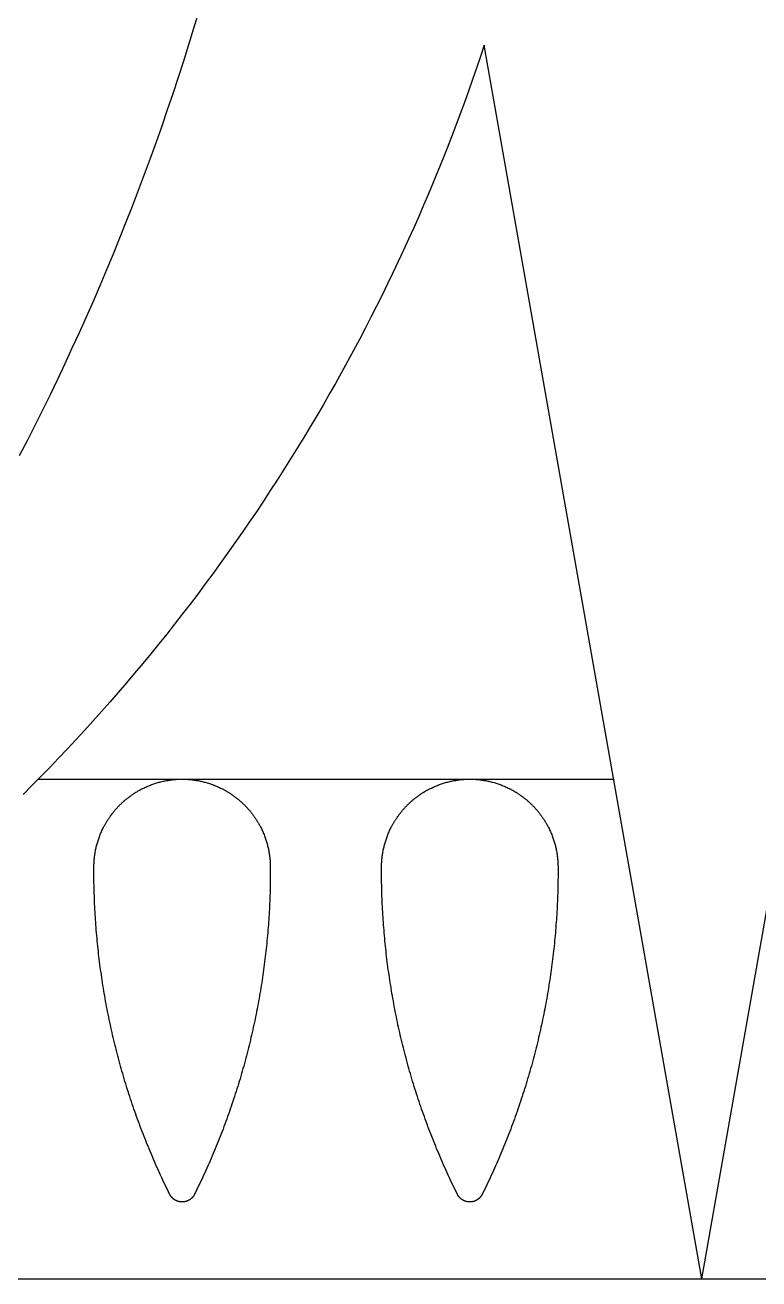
# Model space of a CAD drawing. Extents: x -111 to 2985, y -118 to 122.
# Drawn here: x -101.6 to -90.04, y -73.7 to -53.96 of the extents above; entities that cross this region are included whole.
import ezdxf

# ---------------------------------------------------------------- set-up
doc = ezdxf.new("R2010")
doc.units = 0
doc.layers.add('LAYER_03', color=5, linetype='CONTINUOUS')

msp = doc.modelspace()

# ---------------------------------------------------------------- linework, layer by layer
at = {"layer": 'LAYER_03'}
for points in [[(-110.839, -73.699), (-31.256, -73.699), (-31.256, -42.31)], [(-98.868, -53.761), (-98.946, -54.018), (-99.024, -54.275), (-99.105, -54.532), (-99.188, -54.788), (-99.272, -55.043), (-99.358, -55.298), (-99.446, -55.552), (-99.535, -55.806), (-99.627, -56.06), (-99.72, -56.312), (-99.815, -56.565), (-99.911, -56.816), (-100.01, -57.067), (-100.11, -57.318), (-100.212, -57.567), (-100.315, -57.816), (-100.421, -58.065), (-100.528, -58.312), (-100.636, -58.559), (-100.747, -58.805), (-100.859, -59.05), (-100.973, -59.295), (-101.088, -59.539), (-101.205, -59.782), (-101.324, -60.024), (-101.445, -60.265), (-101.567, -60.506), (-101.69, -60.745)], [(-94.368, -54.276), (-94.428, -54.457), (-94.489, -54.639), (-94.552, -54.82), (-94.616, -55), (-94.681, -55.181), (-94.747, -55.361), (-94.814, -55.542), (-94.883, -55.722), (-94.953, -55.902), (-95.024, -56.081), (-95.097, -56.26), (-95.17, -56.439), (-95.245, -56.618), (-95.322, -56.797), (-95.399, -56.975), (-95.478, -57.153), (-95.558, -57.33), (-95.639, -57.507), (-95.722, -57.684), (-95.805, -57.86), (-95.89, -58.037), (-95.977, -58.212), (-96.064, -58.387), (-96.153, -58.562), (-96.243, -58.737), (-96.334, -58.911), (-96.426, -59.084), (-96.52, -59.257), (-96.614, -59.43), (-96.71, -59.602), (-96.808, -59.773), (-96.906, -59.944), (-97.006, -60.114), (-97.107, -60.284), (-97.209, -60.454), (-97.312, -60.622), (-97.416, -60.791), (-97.522, -60.958), (-97.629, -61.125), (-97.737, -61.291), (-97.846, -61.457), (-97.956, -61.622), (-98.068, -61.787), (-98.18, -61.95), (-98.294, -62.113), (-98.409, -62.276), (-98.525, -62.437), (-98.642, -62.598), (-98.76, -62.758), (-98.88, -62.918), (-99, -63.077), (-99.122, -63.235), (-99.244, -63.392), (-99.368, -63.548), (-99.493, -63.704), (-99.619, -63.858), (-99.746, -64.012), (-99.874, -64.165), (-100.003, -64.318), (-100.133, -64.469), (-100.264, -64.62), (-100.396, -64.769), (-100.529, -64.918), (-100.664, -65.066), (-100.799, -65.213), (-100.935, -65.359), (-101.072, -65.504), (-101.21, -65.648), (-101.349, -65.791), (-101.489, -65.934), (-101.63, -66.075)], [(-90.943, -73.699), (-94.368, -54.276)], [(-90.943, -73.699), (-87.519, -54.276)], [(-101.39, -65.833), (-92.33, -65.833)]]:
    msp.add_lwpolyline(points, dxfattribs=at)
for points in [[(-97.736, -67.215), (-97.736, -67.257), (-97.736, -67.298), (-97.736, -67.339), (-97.736, -67.381), (-97.736, -67.422), (-97.737, -67.463), (-97.738, -67.505), (-97.739, -67.546), (-97.74, -67.588), (-97.741, -67.629), (-97.742, -67.671), (-97.744, -67.712), (-97.746, -67.754), (-97.747, -67.795), (-97.749, -67.837), (-97.751, -67.878), (-97.754, -67.92), (-97.756, -67.961), (-97.759, -68.003), (-97.761, -68.044), (-97.764, -68.086), (-97.767, -68.127), (-97.77, -68.169), (-97.774, -68.21), (-97.777, -68.252), (-97.781, -68.293), (-97.785, -68.335), (-97.789, -68.376), (-97.793, -68.418), (-97.797, -68.459), (-97.801, -68.501), (-97.806, -68.542), (-97.811, -68.584), (-97.815, -68.625), (-97.82, -68.666), (-97.826, -68.708), (-97.831, -68.749), (-97.836, -68.791), (-97.842, -68.832), (-97.848, -68.874), (-97.854, -68.915), (-97.86, -68.956), (-97.866, -68.998), (-97.872, -69.039), (-97.879, -69.08), (-97.885, -69.122), (-97.892, -69.163), (-97.899, -69.204), (-97.906, -69.245), (-97.914, -69.287), (-97.921, -69.328), (-97.929, -69.369), (-97.936, -69.41), (-97.944, -69.451), (-97.952, -69.492), (-97.96, -69.533), (-97.969, -69.574), (-97.977, -69.615), (-97.986, -69.656), (-97.995, -69.697), (-98.004, -69.738), (-98.013, -69.779), (-98.022, -69.82), (-98.031, -69.861), (-98.041, -69.901), (-98.05, -69.942), (-98.06, -69.983), (-98.07, -70.024), (-98.08, -70.064), (-98.091, -70.105), (-98.101, -70.145), (-98.112, -70.186), (-98.122, -70.226), (-98.133, -70.267), (-98.144, -70.307), (-98.155, -70.348), (-98.167, -70.388), (-98.178, -70.428), (-98.19, -70.468), (-98.201, -70.508), (-98.213, -70.549), (-98.225, -70.589), (-98.238, -70.629), (-98.25, -70.669), (-98.262, -70.709), (-98.275, -70.748), (-98.288, -70.788), (-98.301, -70.828), (-98.314, -70.868), (-98.327, -70.907), (-98.34, -70.947), (-98.354, -70.987), (-98.367, -71.026), (-98.381, -71.065), (-98.395, -71.105), (-98.409, -71.144), (-98.423, -71.183), (-98.437, -71.223), (-98.452, -71.262), (-98.466, -71.301), (-98.481, -71.34), (-98.496, -71.379), (-98.511, -71.418), (-98.526, -71.456), (-98.541, -71.495), (-98.557, -71.534), (-98.572, -71.572), (-98.588, -71.611), (-98.604, -71.649), (-98.62, -71.688), (-98.636, -71.726), (-98.652, -71.764), (-98.668, -71.803), (-98.685, -71.841), (-98.701, -71.879), (-98.718, -71.917), (-98.735, -71.955), (-98.752, -71.993), (-98.769, -72.03), (-98.786, -72.068), (-98.804, -72.106), (-98.821, -72.143), (-98.839, -72.181), (-98.857, -72.218), (-98.875, -72.255), (-98.893, -72.292), (-98.911, -72.33), (-98.929, -72.367), (-98.93, -72.368), (-98.931, -72.37), (-98.932, -72.371), (-98.933, -72.373), (-98.933, -72.375), (-98.934, -72.376), (-98.935, -72.378), (-98.936, -72.379), (-98.937, -72.381), (-98.938, -72.383), (-98.939, -72.384), (-98.94, -72.386), (-98.941, -72.387), (-98.942, -72.389), (-98.943, -72.39), (-98.944, -72.392), (-98.945, -72.393), (-98.946, -72.395), (-98.947, -72.397), (-98.948, -72.398), (-98.949, -72.4), (-98.95, -72.401), (-98.952, -72.403), (-98.953, -72.404), (-98.954, -72.406), (-98.955, -72.407), (-98.956, -72.408), (-98.958, -72.41), (-98.959, -72.411), (-98.96, -72.413), (-98.961, -72.414), (-98.962, -72.416), (-98.964, -72.417), (-98.965, -72.418), (-98.966, -72.42), (-98.968, -72.421), (-98.969, -72.423), (-98.97, -72.424), (-98.972, -72.425), (-98.973, -72.427), (-98.975, -72.428), (-98.976, -72.429), (-98.977, -72.431), (-98.979, -72.432), (-98.98, -72.433), (-98.982, -72.435), (-98.983, -72.436), (-98.985, -72.437), (-98.986, -72.438), (-98.988, -72.439), (-98.989, -72.441), (-98.991, -72.442), (-98.992, -72.443), (-98.994, -72.444), (-98.995, -72.445), (-98.997, -72.447), (-98.998, -72.448), (-99, -72.449), (-99.002, -72.45), (-99.003, -72.451), (-99.005, -72.452), (-99.006, -72.453), (-99.008, -72.454), (-99.01, -72.455), (-99.011, -72.456), (-99.013, -72.457), (-99.015, -72.458), (-99.016, -72.459), (-99.018, -72.46), (-99.02, -72.461), (-99.022, -72.462), (-99.023, -72.463), (-99.025, -72.464), (-99.027, -72.465), (-99.028, -72.466), (-99.03, -72.466), (-99.032, -72.467), (-99.034, -72.468), (-99.035, -72.469), (-99.037, -72.47), (-99.039, -72.47), (-99.041, -72.471), (-99.043, -72.472), (-99.044, -72.473), (-99.046, -72.473), (-99.048, -72.474), (-99.05, -72.475), (-99.052, -72.475), (-99.053, -72.476), (-99.055, -72.477), (-99.057, -72.477), (-99.059, -72.478), (-99.061, -72.478), (-99.063, -72.479), (-99.064, -72.479), (-99.066, -72.48), (-99.068, -72.48), (-99.07, -72.481), (-99.072, -72.481), (-99.074, -72.482), (-99.075, -72.482), (-99.077, -72.483), (-99.079, -72.483), (-99.081, -72.484), (-99.083, -72.484), (-99.085, -72.484), (-99.086, -72.485), (-99.088, -72.485), (-99.09, -72.485), (-99.092, -72.486), (-99.094, -72.486), (-99.096, -72.486), (-99.098, -72.486), (-99.099, -72.487), (-99.101, -72.487), (-99.103, -72.487), (-99.105, -72.487), (-99.107, -72.487), (-99.109, -72.487), (-99.11, -72.488), (-99.112, -72.488), (-99.114, -72.488), (-99.116, -72.488), (-99.118, -72.488), (-99.12, -72.488), (-99.121, -72.488), (-99.123, -72.488), (-99.125, -72.488), (-99.127, -72.488), (-99.129, -72.488), (-99.13, -72.488), (-99.132, -72.488), (-99.134, -72.488), (-99.136, -72.488), (-99.138, -72.488), (-99.139, -72.488), (-99.141, -72.487), (-99.143, -72.487), (-99.145, -72.487), (-99.147, -72.487), (-99.149, -72.487), (-99.15, -72.487), (-99.152, -72.486), (-99.154, -72.486), (-99.156, -72.486), (-99.158, -72.486), (-99.16, -72.485), (-99.162, -72.485), (-99.163, -72.485), (-99.165, -72.484), (-99.167, -72.484), (-99.169, -72.484), (-99.171, -72.483), (-99.173, -72.483), (-99.174, -72.482), (-99.176, -72.482), (-99.178, -72.481), (-99.18, -72.481), (-99.182, -72.48), (-99.184, -72.48), (-99.186, -72.479), (-99.187, -72.479), (-99.189, -72.478), (-99.191, -72.478), (-99.193, -72.477), (-99.195, -72.477), (-99.196, -72.476), (-99.198, -72.475), (-99.2, -72.475), (-99.202, -72.474), (-99.204, -72.473), (-99.205, -72.473), (-99.207, -72.472), (-99.209, -72.471), (-99.211, -72.47), (-99.213, -72.47), (-99.214, -72.469), (-99.216, -72.468), (-99.218, -72.467), (-99.22, -72.466), (-99.221, -72.466), (-99.223, -72.465), (-99.225, -72.464), (-99.227, -72.463), (-99.228, -72.462), (-99.23, -72.461), (-99.232, -72.46), (-99.233, -72.459), (-99.235, -72.458), (-99.237, -72.457), (-99.238, -72.456), (-99.24, -72.455), (-99.242, -72.454), (-99.243, -72.453), (-99.245, -72.452), (-99.247, -72.451), (-99.248, -72.45), (-99.25, -72.449), (-99.251, -72.448), (-99.253, -72.447), (-99.255, -72.445), (-99.256, -72.444), (-99.258, -72.443), (-99.259, -72.442), (-99.261, -72.441), (-99.262, -72.439), (-99.264, -72.438), (-99.265, -72.437), (-99.267, -72.436), (-99.268, -72.435), (-99.27, -72.433), (-99.271, -72.432), (-99.273, -72.431), (-99.274, -72.429), (-99.275, -72.428), (-99.277, -72.427), (-99.278, -72.425), (-99.279, -72.424), (-99.281, -72.423), (-99.282, -72.421), (-99.283, -72.42), (-99.285, -72.418), (-99.286, -72.417), (-99.287, -72.416), (-99.289, -72.414), (-99.29, -72.413), (-99.291, -72.411), (-99.292, -72.41), (-99.294, -72.408), (-99.295, -72.407), (-99.296, -72.406), (-99.297, -72.404), (-99.298, -72.403), (-99.299, -72.401), (-99.301, -72.4), (-99.302, -72.398), (-99.303, -72.397), (-99.304, -72.395), (-99.305, -72.393), (-99.306, -72.392), (-99.307, -72.39), (-99.308, -72.389), (-99.309, -72.387), (-99.31, -72.386), (-99.311, -72.384), (-99.312, -72.383), (-99.313, -72.381), (-99.314, -72.379), (-99.315, -72.378), (-99.316, -72.376), (-99.316, -72.375), (-99.317, -72.373), (-99.318, -72.371), (-99.319, -72.37), (-99.32, -72.368), (-99.321, -72.367), (-99.339, -72.33), (-99.357, -72.292), (-99.375, -72.255), (-99.393, -72.218), (-99.411, -72.181), (-99.429, -72.143), (-99.446, -72.106), (-99.463, -72.068), (-99.481, -72.03), (-99.498, -71.993), (-99.515, -71.955), (-99.532, -71.917), (-99.549, -71.879), (-99.565, -71.841), (-99.582, -71.803), (-99.598, -71.764), (-99.614, -71.726), (-99.63, -71.688), (-99.646, -71.649), (-99.662, -71.611), (-99.678, -71.572), (-99.693, -71.534), (-99.709, -71.495), (-99.724, -71.456), (-99.739, -71.418), (-99.754, -71.379), (-99.769, -71.34), (-99.784, -71.301), (-99.798, -71.262), (-99.813, -71.223), (-99.827, -71.183), (-99.841, -71.144), (-99.855, -71.105), (-99.869, -71.065), (-99.883, -71.026), (-99.896, -70.987), (-99.91, -70.947), (-99.923, -70.907), (-99.936, -70.868), (-99.949, -70.828), (-99.962, -70.788), (-99.975, -70.748), (-99.988, -70.709), (-100, -70.669), (-100.012, -70.629), (-100.025, -70.589), (-100.037, -70.549), (-100.048, -70.508), (-100.06, -70.468), (-100.072, -70.428), (-100.083, -70.388), (-100.095, -70.348), (-100.106, -70.307), (-100.117, -70.267), (-100.128, -70.226), (-100.138, -70.186), (-100.149, -70.145), (-100.159, -70.105), (-100.169, -70.064), (-100.18, -70.024), (-100.19, -69.983), (-100.199, -69.942), (-100.209, -69.901), (-100.219, -69.861), (-100.228, -69.82), (-100.237, -69.779), (-100.246, -69.738), (-100.255, -69.697), (-100.264, -69.656), (-100.273, -69.615), (-100.281, -69.574), (-100.289, -69.533), (-100.298, -69.492), (-100.306, -69.451), (-100.314, -69.41), (-100.321, -69.369), (-100.329, -69.328), (-100.336, -69.287), (-100.344, -69.245), (-100.351, -69.204), (-100.358, -69.163), (-100.364, -69.122), (-100.371, -69.08), (-100.378, -69.039), (-100.384, -68.998), (-100.39, -68.956), (-100.396, -68.915), (-100.402, -68.874), (-100.408, -68.832), (-100.414, -68.791), (-100.419, -68.749), (-100.424, -68.708), (-100.429, -68.666), (-100.434, -68.625), (-100.439, -68.584), (-100.444, -68.542), (-100.449, -68.501), (-100.453, -68.459), (-100.457, -68.418), (-100.461, -68.376), (-100.465, -68.335), (-100.469, -68.293), (-100.473, -68.252), (-100.476, -68.21), (-100.479, -68.169), (-100.483, -68.127), (-100.486, -68.086), (-100.488, -68.044), (-100.491, -68.003), (-100.494, -67.961), (-100.496, -67.92), (-100.498, -67.878), (-100.501, -67.837), (-100.502, -67.795), (-100.504, -67.754), (-100.506, -67.712), (-100.507, -67.671), (-100.509, -67.629), (-100.51, -67.588), (-100.511, -67.546), (-100.512, -67.505), (-100.513, -67.463), (-100.513, -67.422), (-100.514, -67.381), (-100.514, -67.339), (-100.514, -67.298), (-100.514, -67.257), (-100.514, -67.215), (-100.514, -67.2), (-100.514, -67.185), (-100.513, -67.169), (-100.512, -67.153), (-100.512, -67.138), (-100.511, -67.122), (-100.509, -67.107), (-100.508, -67.091), (-100.506, -67.075), (-100.505, -67.059), (-100.503, -67.043), (-100.5, -67.027), (-100.498, -67.011), (-100.496, -66.995), (-100.493, -66.979), (-100.49, -66.963), (-100.487, -66.947), (-100.483, -66.931), (-100.48, -66.915), (-100.476, -66.899), (-100.472, -66.883), (-100.468, -66.867), (-100.464, -66.85), (-100.459, -66.834), (-100.454, -66.818), (-100.449, -66.802), (-100.444, -66.786), (-100.438, -66.77), (-100.433, -66.754), (-100.427, -66.738), (-100.421, -66.722), (-100.415, -66.706), (-100.408, -66.69), (-100.401, -66.674), (-100.394, -66.658), (-100.387, -66.642), (-100.38, -66.627), (-100.372, -66.611), (-100.365, -66.595), (-100.361, -66.588), (-100.357, -66.58), (-100.353, -66.572), (-100.348, -66.564), (-100.344, -66.557), (-100.34, -66.549), (-100.336, -66.541), (-100.331, -66.534), (-100.327, -66.526), (-100.323, -66.518), (-100.318, -66.511), (-100.314, -66.503), (-100.309, -66.496), (-100.304, -66.488), (-100.3, -66.481), (-100.295, -66.473), (-100.29, -66.466), (-100.285, -66.458), (-100.28, -66.451), (-100.275, -66.444), (-100.27, -66.436), (-100.265, -66.429), (-100.26, -66.422), (-100.255, -66.414), (-100.25, -66.407), (-100.245, -66.4), (-100.239, -66.393), (-100.234, -66.386), (-100.229, -66.379), (-100.223, -66.372), (-100.218, -66.364), (-100.212, -66.357), (-100.207, -66.351), (-100.201, -66.344), (-100.195, -66.337), (-100.19, -66.33), (-100.184, -66.323), (-100.178, -66.316), (-100.172, -66.309), (-100.166, -66.303), (-100.16, -66.296), (-100.154, -66.289), (-100.148, -66.283), (-100.142, -66.276), (-100.136, -66.27), (-100.13, -66.263), (-100.124, -66.257), (-100.117, -66.25), (-100.111, -66.244), (-100.105, -66.238), (-100.098, -66.231), (-100.092, -66.225), (-100.086, -66.219), (-100.079, -66.213), (-100.073, -66.206), (-100.066, -66.2), (-100.059, -66.194), (-100.053, -66.188), (-100.046, -66.182), (-100.039, -66.176), (-100.033, -66.171), (-100.026, -66.165), (-100.019, -66.159), (-100.012, -66.153), (-100.005, -66.148), (-99.998, -66.142), (-99.991, -66.136), (-99.984, -66.131), (-99.977, -66.125), (-99.97, -66.12), (-99.963, -66.114), (-99.956, -66.109), (-99.949, -66.104), (-99.942, -66.098), (-99.934, -66.093), (-99.927, -66.088), (-99.92, -66.083), (-99.913, -66.078), (-99.905, -66.073), (-99.898, -66.068), (-99.89, -66.063), (-99.883, -66.058), (-99.876, -66.053), (-99.868, -66.049), (-99.861, -66.044), (-99.853, -66.039), (-99.846, -66.035), (-99.838, -66.03), (-99.83, -66.026), (-99.823, -66.021), (-99.815, -66.017), (-99.808, -66.012), (-99.8, -66.008), (-99.792, -66.004), (-99.784, -66), (-99.777, -65.996), (-99.769, -65.991), (-99.761, -65.987), (-99.753, -65.983), (-99.746, -65.979), (-99.73, -65.972), (-99.714, -65.964), (-99.698, -65.957), (-99.683, -65.95), (-99.667, -65.943), (-99.651, -65.937), (-99.635, -65.93), (-99.619, -65.924), (-99.603, -65.918), (-99.587, -65.912), (-99.571, -65.907), (-99.555, -65.901), (-99.538, -65.896), (-99.522, -65.891), (-99.506, -65.886), (-99.49, -65.882), (-99.474, -65.878), (-99.458, -65.874), (-99.442, -65.87), (-99.425, -65.866), (-99.409, -65.863), (-99.393, -65.859), (-99.377, -65.856), (-99.361, -65.853), (-99.345, -65.851), (-99.329, -65.848), (-99.313, -65.846), (-99.297, -65.844), (-99.281, -65.842), (-99.265, -65.84), (-99.249, -65.839), (-99.234, -65.837), (-99.218, -65.836), (-99.202, -65.835), (-99.187, -65.834), (-99.171, -65.834), (-99.156, -65.833), (-99.14, -65.833), (-99.125, -65.833), (-99.11, -65.833), (-99.094, -65.833), (-99.079, -65.834), (-99.063, -65.834), (-99.048, -65.835), (-99.032, -65.836), (-99.016, -65.837), (-99, -65.839), (-98.985, -65.84), (-98.969, -65.842), (-98.953, -65.844), (-98.937, -65.846), (-98.921, -65.848), (-98.905, -65.851), (-98.889, -65.853), (-98.873, -65.856), (-98.857, -65.859), (-98.841, -65.863), (-98.825, -65.866), (-98.808, -65.87), (-98.792, -65.874), (-98.776, -65.878), (-98.76, -65.882), (-98.744, -65.886), (-98.728, -65.891), (-98.711, -65.896), (-98.695, -65.901), (-98.679, -65.907), (-98.663, -65.912), (-98.647, -65.918), (-98.631, -65.924), (-98.615, -65.93), (-98.599, -65.937), (-98.583, -65.943), (-98.567, -65.95), (-98.551, -65.957), (-98.536, -65.964), (-98.52, -65.972), (-98.504, -65.979), (-98.496, -65.983), (-98.489, -65.987), (-98.481, -65.991), (-98.473, -65.996), (-98.465, -66), (-98.458, -66.004), (-98.45, -66.008), (-98.442, -66.012), (-98.435, -66.017), (-98.427, -66.021), (-98.419, -66.026), (-98.412, -66.03), (-98.404, -66.035), (-98.397, -66.039), (-98.389, -66.044), (-98.382, -66.049), (-98.374, -66.053), (-98.367, -66.058), (-98.359, -66.063), (-98.352, -66.068), (-98.345, -66.073), (-98.337, -66.078), (-98.33, -66.083), (-98.323, -66.088), (-98.315, -66.093), (-98.308, -66.098), (-98.301, -66.104), (-98.294, -66.109), (-98.287, -66.114), (-98.28, -66.12), (-98.273, -66.125), (-98.266, -66.131), (-98.259, -66.136), (-98.252, -66.142), (-98.245, -66.148), (-98.238, -66.153), (-98.231, -66.159), (-98.224, -66.165), (-98.217, -66.171), (-98.211, -66.176), (-98.204, -66.182), (-98.197, -66.188), (-98.191, -66.194), (-98.184, -66.2), (-98.177, -66.206), (-98.171, -66.213), (-98.164, -66.219), (-98.158, -66.225), (-98.151, -66.231), (-98.145, -66.238), (-98.139, -66.244), (-98.132, -66.25), (-98.126, -66.257), (-98.12, -66.263), (-98.114, -66.27), (-98.108, -66.276), (-98.102, -66.283), (-98.096, -66.289), (-98.09, -66.296), (-98.084, -66.303), (-98.078, -66.309), (-98.072, -66.316), (-98.066, -66.323), (-98.06, -66.33), (-98.055, -66.337), (-98.049, -66.344), (-98.043, -66.351), (-98.038, -66.357), (-98.032, -66.364), (-98.027, -66.372), (-98.021, -66.379), (-98.016, -66.386), (-98.011, -66.393), (-98.005, -66.4), (-98, -66.407), (-97.995, -66.414), (-97.99, -66.422), (-97.985, -66.429), (-97.979, -66.436), (-97.974, -66.444), (-97.97, -66.451), (-97.965, -66.458), (-97.96, -66.466), (-97.955, -66.473), (-97.95, -66.481), (-97.946, -66.488), (-97.941, -66.496), (-97.936, -66.503), (-97.932, -66.511), (-97.927, -66.518), (-97.923, -66.526), (-97.918, -66.534), (-97.914, -66.541), (-97.91, -66.549), (-97.906, -66.557), (-97.901, -66.564), (-97.897, -66.572), (-97.893, -66.58), (-97.889, -66.588), (-97.885, -66.595), (-97.877, -66.611), (-97.87, -66.627), (-97.863, -66.642), (-97.855, -66.658), (-97.848, -66.674), (-97.842, -66.69), (-97.835, -66.706), (-97.829, -66.722), (-97.823, -66.738), (-97.817, -66.754), (-97.811, -66.77), (-97.806, -66.786), (-97.801, -66.802), (-97.796, -66.818), (-97.791, -66.834), (-97.786, -66.85), (-97.782, -66.867), (-97.778, -66.883), (-97.774, -66.899), (-97.77, -66.915), (-97.767, -66.931), (-97.763, -66.947), (-97.76, -66.963), (-97.757, -66.979), (-97.754, -66.995), (-97.752, -67.011), (-97.749, -67.027), (-97.747, -67.043), (-97.745, -67.059), (-97.744, -67.075), (-97.742, -67.091), (-97.741, -67.107), (-97.739, -67.122), (-97.738, -67.138), (-97.737, -67.153), (-97.737, -67.169), (-97.736, -67.185), (-97.736, -67.2)], [(-95.985, -67.215), (-95.984, -67.2), (-95.984, -67.185), (-95.984, -67.169), (-95.983, -67.153), (-95.982, -67.138), (-95.981, -67.122), (-95.98, -67.107), (-95.978, -67.091), (-95.977, -67.075), (-95.975, -67.059), (-95.973, -67.043), (-95.971, -67.027), (-95.968, -67.011), (-95.966, -66.995), (-95.963, -66.979), (-95.96, -66.963), (-95.957, -66.947), (-95.954, -66.931), (-95.95, -66.915), (-95.946, -66.899), (-95.942, -66.883), (-95.938, -66.867), (-95.934, -66.85), (-95.929, -66.834), (-95.924, -66.818), (-95.919, -66.802), (-95.914, -66.786), (-95.909, -66.77), (-95.903, -66.754), (-95.897, -66.738), (-95.891, -66.722), (-95.885, -66.706), (-95.878, -66.69), (-95.872, -66.674), (-95.865, -66.658), (-95.858, -66.642), (-95.85, -66.627), (-95.843, -66.611), (-95.835, -66.595), (-95.831, -66.588), (-95.827, -66.58), (-95.823, -66.572), (-95.819, -66.564), (-95.815, -66.557), (-95.81, -66.549), (-95.806, -66.541), (-95.802, -66.534), (-95.797, -66.526), (-95.793, -66.518), (-95.788, -66.511), (-95.784, -66.503), (-95.779, -66.496), (-95.775, -66.488), (-95.77, -66.481), (-95.765, -66.473), (-95.76, -66.466), (-95.756, -66.458), (-95.751, -66.451), (-95.746, -66.444), (-95.741, -66.436), (-95.736, -66.429), (-95.731, -66.422), (-95.725, -66.414), (-95.72, -66.407), (-95.715, -66.4), (-95.71, -66.393), (-95.704, -66.386), (-95.699, -66.379), (-95.693, -66.372), (-95.688, -66.364), (-95.682, -66.357), (-95.677, -66.351), (-95.671, -66.344), (-95.666, -66.337), (-95.66, -66.33), (-95.654, -66.323), (-95.648, -66.316), (-95.642, -66.309), (-95.637, -66.303), (-95.631, -66.296), (-95.625, -66.289), (-95.619, -66.283), (-95.612, -66.276), (-95.606, -66.27), (-95.6, -66.263), (-95.594, -66.257), (-95.588, -66.25), (-95.581, -66.244), (-95.575, -66.238), (-95.569, -66.231), (-95.562, -66.225), (-95.556, -66.219), (-95.549, -66.213), (-95.543, -66.206), (-95.536, -66.2), (-95.53, -66.194), (-95.523, -66.188), (-95.516, -66.182), (-95.51, -66.176), (-95.503, -66.171), (-95.496, -66.165), (-95.489, -66.159), (-95.482, -66.153), (-95.475, -66.148), (-95.469, -66.142), (-95.462, -66.136), (-95.455, -66.131), (-95.448, -66.125), (-95.44, -66.12), (-95.433, -66.114), (-95.426, -66.109), (-95.419, -66.104), (-95.412, -66.098), (-95.405, -66.093), (-95.397, -66.088), (-95.39, -66.083), (-95.383, -66.078), (-95.376, -66.073), (-95.368, -66.068), (-95.361, -66.063), (-95.353, -66.058), (-95.346, -66.053), (-95.338, -66.049), (-95.331, -66.044), (-95.323, -66.039), (-95.316, -66.035), (-95.308, -66.03), (-95.301, -66.026), (-95.293, -66.021), (-95.286, -66.017), (-95.278, -66.012), (-95.27, -66.008), (-95.263, -66.004), (-95.255, -66), (-95.247, -65.996), (-95.239, -65.991), (-95.232, -65.987), (-95.224, -65.983), (-95.216, -65.979), (-95.2, -65.972), (-95.185, -65.964), (-95.169, -65.957), (-95.153, -65.95), (-95.137, -65.943), (-95.121, -65.937), (-95.105, -65.93), (-95.089, -65.924), (-95.073, -65.918), (-95.057, -65.912), (-95.041, -65.907), (-95.025, -65.901), (-95.009, -65.896), (-94.993, -65.891), (-94.976, -65.886), (-94.96, -65.882), (-94.944, -65.878), (-94.928, -65.874), (-94.912, -65.87), (-94.896, -65.866), (-94.88, -65.863), (-94.863, -65.859), (-94.847, -65.856), (-94.831, -65.853), (-94.815, -65.851), (-94.799, -65.848), (-94.783, -65.846), (-94.767, -65.844), (-94.751, -65.842), (-94.736, -65.84), (-94.72, -65.839), (-94.704, -65.837), (-94.688, -65.836), (-94.673, -65.835), (-94.657, -65.834), (-94.641, -65.834), (-94.626, -65.833), (-94.611, -65.833), (-94.595, -65.833), (-94.58, -65.833), (-94.565, -65.833), (-94.549, -65.834), (-94.533, -65.834), (-94.518, -65.835), (-94.502, -65.836), (-94.487, -65.837), (-94.471, -65.839), (-94.455, -65.84), (-94.439, -65.842), (-94.423, -65.844), (-94.407, -65.846), (-94.391, -65.848), (-94.375, -65.851), (-94.359, -65.853), (-94.343, -65.856), (-94.327, -65.859), (-94.311, -65.863), (-94.295, -65.866), (-94.279, -65.87), (-94.263, -65.874), (-94.246, -65.878), (-94.23, -65.882), (-94.214, -65.886), (-94.198, -65.891), (-94.182, -65.896), (-94.166, -65.901), (-94.15, -65.907), (-94.133, -65.912), (-94.117, -65.918), (-94.101, -65.924), (-94.085, -65.93), (-94.069, -65.937), (-94.053, -65.943), (-94.038, -65.95), (-94.022, -65.957), (-94.006, -65.964), (-93.99, -65.972), (-93.975, -65.979), (-93.967, -65.983), (-93.959, -65.987), (-93.951, -65.991), (-93.943, -65.996), (-93.936, -66), (-93.928, -66.004), (-93.92, -66.008), (-93.913, -66.012), (-93.905, -66.017), (-93.897, -66.021), (-93.89, -66.026), (-93.882, -66.03), (-93.875, -66.035), (-93.867, -66.039), (-93.86, -66.044), (-93.852, -66.049), (-93.845, -66.053), (-93.837, -66.058), (-93.83, -66.063), (-93.822, -66.068), (-93.815, -66.073), (-93.808, -66.078), (-93.8, -66.083), (-93.793, -66.088), (-93.786, -66.093), (-93.779, -66.098), (-93.771, -66.104), (-93.764, -66.109), (-93.757, -66.114), (-93.75, -66.12), (-93.743, -66.125), (-93.736, -66.131), (-93.729, -66.136), (-93.722, -66.142), (-93.715, -66.148), (-93.708, -66.153), (-93.701, -66.159), (-93.694, -66.165), (-93.688, -66.171), (-93.681, -66.176), (-93.674, -66.182), (-93.668, -66.188), (-93.661, -66.194), (-93.654, -66.2), (-93.648, -66.206), (-93.641, -66.213), (-93.635, -66.219), (-93.628, -66.225), (-93.622, -66.231), (-93.615, -66.238), (-93.609, -66.244), (-93.603, -66.25), (-93.597, -66.257), (-93.59, -66.263), (-93.584, -66.27), (-93.578, -66.276), (-93.572, -66.283), (-93.566, -66.289), (-93.56, -66.296), (-93.554, -66.303), (-93.548, -66.309), (-93.542, -66.316), (-93.536, -66.323), (-93.531, -66.33), (-93.525, -66.337), (-93.519, -66.344), (-93.514, -66.351), (-93.508, -66.357), (-93.503, -66.364), (-93.497, -66.372), (-93.492, -66.379), (-93.486, -66.386), (-93.481, -66.393), (-93.476, -66.4), (-93.47, -66.407), (-93.465, -66.414), (-93.46, -66.422), (-93.455, -66.429), (-93.45, -66.436), (-93.445, -66.444), (-93.44, -66.451), (-93.435, -66.458), (-93.43, -66.466), (-93.425, -66.473), (-93.421, -66.481), (-93.416, -66.488), (-93.411, -66.496), (-93.407, -66.503), (-93.402, -66.511), (-93.398, -66.518), (-93.393, -66.526), (-93.389, -66.534), (-93.384, -66.541), (-93.38, -66.549), (-93.376, -66.557), (-93.372, -66.564), (-93.368, -66.572), (-93.364, -66.58), (-93.36, -66.588), (-93.356, -66.595), (-93.348, -66.611), (-93.34, -66.627), (-93.333, -66.642), (-93.326, -66.658), (-93.319, -66.674), (-93.312, -66.69), (-93.306, -66.706), (-93.299, -66.722), (-93.293, -66.738), (-93.287, -66.754), (-93.282, -66.77), (-93.276, -66.786), (-93.271, -66.802), (-93.266, -66.818), (-93.261, -66.834), (-93.257, -66.85), (-93.252, -66.867), (-93.248, -66.883), (-93.244, -66.899), (-93.24, -66.915), (-93.237, -66.931), (-93.234, -66.947), (-93.23, -66.963), (-93.227, -66.979), (-93.225, -66.995), (-93.222, -67.011), (-93.22, -67.027), (-93.218, -67.043), (-93.216, -67.059), (-93.214, -67.075), (-93.212, -67.091), (-93.211, -67.107), (-93.21, -67.122), (-93.209, -67.138), (-93.208, -67.153), (-93.207, -67.169), (-93.207, -67.185), (-93.206, -67.2), (-93.206, -67.215), (-93.206, -67.257), (-93.206, -67.298), (-93.206, -67.339), (-93.206, -67.381), (-93.207, -67.422), (-93.207, -67.463), (-93.208, -67.505), (-93.209, -67.546), (-93.21, -67.588), (-93.211, -67.629), (-93.213, -67.671), (-93.214, -67.712), (-93.216, -67.754), (-93.218, -67.795), (-93.22, -67.837), (-93.222, -67.878), (-93.224, -67.92), (-93.226, -67.961), (-93.229, -68.003), (-93.232, -68.044), (-93.235, -68.086), (-93.238, -68.127), (-93.241, -68.169), (-93.244, -68.21), (-93.248, -68.252), (-93.251, -68.293), (-93.255, -68.335), (-93.259, -68.376), (-93.263, -68.418), (-93.267, -68.459), (-93.272, -68.501), (-93.276, -68.542), (-93.281, -68.584), (-93.286, -68.625), (-93.291, -68.666), (-93.296, -68.708), (-93.301, -68.749), (-93.307, -68.791), (-93.312, -68.832), (-93.318, -68.874), (-93.324, -68.915), (-93.33, -68.956), (-93.336, -68.998), (-93.343, -69.039), (-93.349, -69.08), (-93.356, -69.122), (-93.363, -69.163), (-93.37, -69.204), (-93.377, -69.245), (-93.384, -69.287), (-93.391, -69.328), (-93.399, -69.369), (-93.407, -69.41), (-93.415, -69.451), (-93.423, -69.492), (-93.431, -69.533), (-93.439, -69.574), (-93.448, -69.615), (-93.456, -69.656), (-93.465, -69.697), (-93.474, -69.738), (-93.483, -69.779), (-93.492, -69.82), (-93.502, -69.861), (-93.511, -69.901), (-93.521, -69.942), (-93.531, -69.983), (-93.541, -70.024), (-93.551, -70.064), (-93.561, -70.105), (-93.571, -70.145), (-93.582, -70.186), (-93.593, -70.226), (-93.604, -70.267), (-93.615, -70.307), (-93.626, -70.348), (-93.637, -70.388), (-93.648, -70.428), (-93.66, -70.468), (-93.672, -70.508), (-93.684, -70.549), (-93.696, -70.589), (-93.708, -70.629), (-93.72, -70.669), (-93.733, -70.709), (-93.745, -70.748), (-93.758, -70.788), (-93.771, -70.828), (-93.784, -70.868), (-93.797, -70.907), (-93.81, -70.947), (-93.824, -70.987), (-93.837, -71.026), (-93.851, -71.065), (-93.865, -71.105), (-93.879, -71.144), (-93.893, -71.183), (-93.908, -71.223), (-93.922, -71.262), (-93.937, -71.301), (-93.951, -71.34), (-93.966, -71.379), (-93.981, -71.418), (-93.996, -71.456), (-94.012, -71.495), (-94.027, -71.534), (-94.042, -71.572), (-94.058, -71.611), (-94.074, -71.649), (-94.09, -71.688), (-94.106, -71.726), (-94.122, -71.764), (-94.139, -71.803), (-94.155, -71.841), (-94.172, -71.879), (-94.188, -71.917), (-94.205, -71.955), (-94.222, -71.993), (-94.239, -72.03), (-94.257, -72.068), (-94.274, -72.106), (-94.292, -72.143), (-94.309, -72.181), (-94.327, -72.218), (-94.345, -72.255), (-94.363, -72.292), (-94.381, -72.33), (-94.4, -72.367), (-94.4, -72.368), (-94.401, -72.37), (-94.402, -72.371), (-94.403, -72.373), (-94.404, -72.375), (-94.405, -72.376), (-94.405, -72.378), (-94.406, -72.379), (-94.407, -72.381), (-94.408, -72.383), (-94.409, -72.384), (-94.41, -72.386), (-94.411, -72.387), (-94.412, -72.389), (-94.413, -72.39), (-94.414, -72.392), (-94.415, -72.393), (-94.416, -72.395), (-94.417, -72.397), (-94.419, -72.398), (-94.42, -72.4), (-94.421, -72.401), (-94.422, -72.403), (-94.423, -72.404), (-94.424, -72.406), (-94.425, -72.407), (-94.427, -72.408), (-94.428, -72.41), (-94.429, -72.411), (-94.43, -72.413), (-94.432, -72.414), (-94.433, -72.416), (-94.434, -72.417), (-94.435, -72.418), (-94.437, -72.42), (-94.438, -72.421), (-94.439, -72.423), (-94.441, -72.424), (-94.442, -72.425), (-94.443, -72.427), (-94.445, -72.428), (-94.446, -72.429), (-94.448, -72.431), (-94.449, -72.432), (-94.451, -72.433), (-94.452, -72.435), (-94.453, -72.436), (-94.455, -72.437), (-94.456, -72.438), (-94.458, -72.439), (-94.459, -72.441), (-94.461, -72.442), (-94.463, -72.443), (-94.464, -72.444), (-94.466, -72.445), (-94.467, -72.447), (-94.469, -72.448), (-94.47, -72.449), (-94.472, -72.45), (-94.474, -72.451), (-94.475, -72.452), (-94.477, -72.453), (-94.478, -72.454), (-94.48, -72.455), (-94.482, -72.456), (-94.483, -72.457), (-94.485, -72.458), (-94.487, -72.459), (-94.488, -72.46), (-94.49, -72.461), (-94.492, -72.462), (-94.494, -72.463), (-94.495, -72.464), (-94.497, -72.465), (-94.499, -72.466), (-94.501, -72.466), (-94.502, -72.467), (-94.504, -72.468), (-94.506, -72.469), (-94.508, -72.47), (-94.509, -72.47), (-94.511, -72.471), (-94.513, -72.472), (-94.515, -72.473), (-94.517, -72.473), (-94.518, -72.474), (-94.52, -72.475), (-94.522, -72.475), (-94.524, -72.476), (-94.526, -72.477), (-94.527, -72.477), (-94.529, -72.478), (-94.531, -72.478), (-94.533, -72.479), (-94.535, -72.479), (-94.537, -72.48), (-94.538, -72.48), (-94.54, -72.481), (-94.542, -72.481), (-94.544, -72.482), (-94.546, -72.482), (-94.548, -72.483), (-94.549, -72.483), (-94.551, -72.484), (-94.553, -72.484), (-94.555, -72.484), (-94.557, -72.485), (-94.559, -72.485), (-94.561, -72.485), (-94.562, -72.486), (-94.564, -72.486), (-94.566, -72.486), (-94.568, -72.486), (-94.57, -72.487), (-94.572, -72.487), (-94.573, -72.487), (-94.575, -72.487), (-94.577, -72.487), (-94.579, -72.487), (-94.581, -72.488), (-94.583, -72.488), (-94.584, -72.488), (-94.586, -72.488), (-94.588, -72.488), (-94.59, -72.488), (-94.592, -72.488), (-94.593, -72.488), (-94.595, -72.488), (-94.597, -72.488), (-94.599, -72.488), (-94.601, -72.488), (-94.602, -72.488), (-94.604, -72.488), (-94.606, -72.488), (-94.608, -72.488), (-94.61, -72.488), (-94.612, -72.487), (-94.613, -72.487), (-94.615, -72.487), (-94.617, -72.487), (-94.619, -72.487), (-94.621, -72.487), (-94.623, -72.486), (-94.624, -72.486), (-94.626, -72.486), (-94.628, -72.486), (-94.63, -72.485), (-94.632, -72.485), (-94.634, -72.485), (-94.636, -72.484), (-94.637, -72.484), (-94.639, -72.484), (-94.641, -72.483), (-94.643, -72.483), (-94.645, -72.482), (-94.647, -72.482), (-94.648, -72.481), (-94.65, -72.481), (-94.652, -72.48), (-94.654, -72.48), (-94.656, -72.479), (-94.658, -72.479), (-94.659, -72.478), (-94.661, -72.478), (-94.663, -72.477), (-94.665, -72.477), (-94.667, -72.476), (-94.669, -72.475), (-94.67, -72.475), (-94.672, -72.474), (-94.674, -72.473), (-94.676, -72.473), (-94.678, -72.472), (-94.679, -72.471), (-94.681, -72.47), (-94.683, -72.47), (-94.685, -72.469), (-94.686, -72.468), (-94.688, -72.467), (-94.69, -72.466), (-94.692, -72.466), (-94.693, -72.465), (-94.695, -72.464), (-94.697, -72.463), (-94.699, -72.462), (-94.7, -72.461), (-94.702, -72.46), (-94.704, -72.459), (-94.705, -72.458), (-94.707, -72.457), (-94.709, -72.456), (-94.71, -72.455), (-94.712, -72.454), (-94.714, -72.453), (-94.715, -72.452), (-94.717, -72.451), (-94.719, -72.45), (-94.72, -72.449), (-94.722, -72.448), (-94.723, -72.447), (-94.725, -72.445), (-94.726, -72.444), (-94.728, -72.443), (-94.73, -72.442), (-94.731, -72.441), (-94.733, -72.439), (-94.734, -72.438), (-94.736, -72.437), (-94.737, -72.436), (-94.739, -72.435), (-94.74, -72.433), (-94.741, -72.432), (-94.743, -72.431), (-94.744, -72.429), (-94.746, -72.428), (-94.747, -72.427), (-94.748, -72.425), (-94.75, -72.424), (-94.751, -72.423), (-94.752, -72.421), (-94.754, -72.42), (-94.755, -72.418), (-94.756, -72.417), (-94.758, -72.416), (-94.759, -72.414), (-94.76, -72.413), (-94.761, -72.411), (-94.763, -72.41), (-94.764, -72.408), (-94.765, -72.407), (-94.766, -72.406), (-94.767, -72.404), (-94.769, -72.403), (-94.77, -72.401), (-94.771, -72.4), (-94.772, -72.398), (-94.773, -72.397), (-94.774, -72.395), (-94.775, -72.393), (-94.776, -72.392), (-94.777, -72.39), (-94.778, -72.389), (-94.779, -72.387), (-94.78, -72.386), (-94.781, -72.384), (-94.782, -72.383), (-94.783, -72.381), (-94.784, -72.379), (-94.785, -72.378), (-94.786, -72.376), (-94.787, -72.375), (-94.788, -72.373), (-94.789, -72.371), (-94.789, -72.37), (-94.79, -72.368), (-94.791, -72.367), (-94.809, -72.33), (-94.827, -72.292), (-94.846, -72.255), (-94.863, -72.218), (-94.881, -72.181), (-94.899, -72.143), (-94.916, -72.106), (-94.934, -72.068), (-94.951, -72.03), (-94.968, -71.993), (-94.985, -71.955), (-95.002, -71.917), (-95.019, -71.879), (-95.035, -71.841), (-95.052, -71.803), (-95.068, -71.764), (-95.085, -71.726), (-95.101, -71.688), (-95.117, -71.649), (-95.132, -71.611), (-95.148, -71.572), (-95.164, -71.534), (-95.179, -71.495), (-95.194, -71.456), (-95.209, -71.418), (-95.224, -71.379), (-95.239, -71.34), (-95.254, -71.301), (-95.269, -71.262), (-95.283, -71.223), (-95.297, -71.183), (-95.311, -71.144), (-95.325, -71.105), (-95.339, -71.065), (-95.353, -71.026), (-95.367, -70.987), (-95.38, -70.947), (-95.393, -70.907), (-95.407, -70.868), (-95.42, -70.828), (-95.433, -70.788), (-95.445, -70.748), (-95.458, -70.709), (-95.47, -70.669), (-95.483, -70.629), (-95.495, -70.589), (-95.507, -70.549), (-95.519, -70.508), (-95.531, -70.468), (-95.542, -70.428), (-95.554, -70.388), (-95.565, -70.348), (-95.576, -70.307), (-95.587, -70.267), (-95.598, -70.226), (-95.609, -70.186), (-95.619, -70.145), (-95.63, -70.105), (-95.64, -70.064), (-95.65, -70.024), (-95.66, -69.983), (-95.67, -69.942), (-95.679, -69.901), (-95.689, -69.861), (-95.698, -69.82), (-95.708, -69.779), (-95.717, -69.738), (-95.726, -69.697), (-95.734, -69.656), (-95.743, -69.615), (-95.751, -69.574), (-95.76, -69.533), (-95.768, -69.492), (-95.776, -69.451), (-95.784, -69.41), (-95.792, -69.369), (-95.799, -69.328), (-95.807, -69.287), (-95.814, -69.245), (-95.821, -69.204), (-95.828, -69.163), (-95.835, -69.122), (-95.841, -69.08), (-95.848, -69.039), (-95.854, -68.998), (-95.861, -68.956), (-95.867, -68.915), (-95.872, -68.874), (-95.878, -68.832), (-95.884, -68.791), (-95.889, -68.749), (-95.895, -68.708), (-95.9, -68.666), (-95.905, -68.625), (-95.91, -68.584), (-95.914, -68.542), (-95.919, -68.501), (-95.923, -68.459), (-95.927, -68.418), (-95.932, -68.376), (-95.935, -68.335), (-95.939, -68.293), (-95.943, -68.252), (-95.946, -68.21), (-95.95, -68.169), (-95.953, -68.127), (-95.956, -68.086), (-95.959, -68.044), (-95.961, -68.003), (-95.964, -67.961), (-95.966, -67.92), (-95.969, -67.878), (-95.971, -67.837), (-95.973, -67.795), (-95.975, -67.754), (-95.976, -67.712), (-95.978, -67.671), (-95.979, -67.629), (-95.98, -67.588), (-95.981, -67.546), (-95.982, -67.505), (-95.983, -67.463), (-95.984, -67.422), (-95.984, -67.381), (-95.984, -67.339), (-95.985, -67.298), (-95.985, -67.257)]]:
    msp.add_lwpolyline(points, close=True, dxfattribs=at)

doc.saveas('drawing.dxf')
